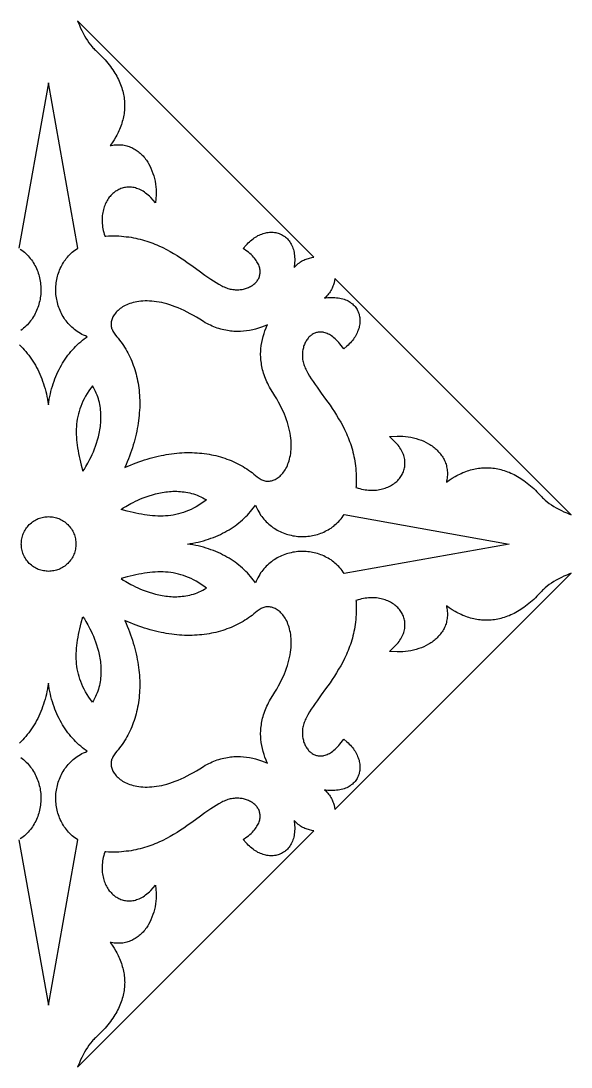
# Model space of a CAD drawing. Extents: x -195 to 195, y -225 to 225.
# Drawn here: x -3.2 to 60.3, y -60.3 to 60.3 of the extents above; entities that cross this region are included whole.
import ezdxf

# ---------------------------------------------------------------- set-up
doc = ezdxf.new("R2010")
doc.units = 0
doc.layers.add('LAYER_1', color=18, linetype='CONTINUOUS')

msp = doc.modelspace()

# ---------------------------------------------------------------- linework, layer by layer
at = {"layer": 'LAYER_1'}
for points in [[(27.57, 35.16), (27.67, 35.05), (27.76, 34.93), (27.85, 34.81), (27.93, 34.68), (28.01, 34.55), (28.08, 34.4), (28.14, 34.26), (28.2, 34.1), (28.25, 33.94), (28.29, 33.77), (28.33, 33.6), (28.36, 33.42), (28.38, 33.24), (28.4, 33.04), (28.41, 32.85), (28.41, 32.64), (28.4, 32.44), (28.39, 32.22), (28.36, 32), (28.34, 31.85), (28.46, 31.98), (28.58, 32.1), (28.7, 32.21), (28.82, 32.32), (28.95, 32.41), (29.07, 32.5), (29.2, 32.58), (29.33, 32.65), (29.46, 32.71), (29.59, 32.77), (29.72, 32.82), (29.85, 32.87), (29.98, 32.91), (30.11, 32.94), (30.37, 33), (30.6, 33.04), (3.37, 60.27), (3.44, 60.09), (3.58, 59.77), (3.72, 59.45), (3.87, 59.15), (4.02, 58.85), (4.18, 58.56), (4.34, 58.28), (4.51, 58.01), (4.68, 57.76), (4.86, 57.52), (5.04, 57.29), (5.14, 57.19), (5.23, 57.08), (5.33, 56.99), (5.44, 56.89), (5.64, 56.71), (5.83, 56.52), (6.02, 56.33), (6.2, 56.15), (6.38, 55.96), (6.55, 55.77), (6.71, 55.58), (6.87, 55.4), (7.02, 55.21), (7.16, 55.02), (7.3, 54.83), (7.43, 54.64), (7.56, 54.46), (7.67, 54.27), (7.79, 54.08), (7.89, 53.89), (7.99, 53.7), (8.09, 53.51), (8.17, 53.32), (8.26, 53.13), (8.33, 52.95), (8.4, 52.76), (8.47, 52.57), (8.52, 52.38), (8.58, 52.19), (8.62, 52), (8.66, 51.81), (8.7, 51.63), (8.73, 51.44), (8.75, 51.25), (8.77, 51.06), (8.79, 50.88), (8.79, 50.69), (8.79, 50.51), (8.79, 50.32), (8.78, 50.13), (8.77, 49.95), (8.75, 49.77), (8.73, 49.58), (8.7, 49.4), (8.66, 49.22), (8.62, 49.04), (8.58, 48.86), (8.53, 48.67), (8.48, 48.5), (8.42, 48.32), (8.36, 48.14), (8.29, 47.96), (8.22, 47.78), (8.14, 47.61), (8.06, 47.43), (7.97, 47.26), (7.88, 47.09), (7.79, 46.91), (7.59, 46.57), (7.37, 46.23), (7.14, 45.9), (7.24, 45.92), (7.42, 45.95), (7.59, 45.98), (7.76, 46), (7.93, 46.01), (8.09, 46.01), (8.26, 46.01), (8.42, 45.99), (8.58, 45.98), (8.73, 45.95), (8.89, 45.92), (9.04, 45.89), (9.18, 45.85), (9.33, 45.8), (9.47, 45.74), (9.61, 45.68), (9.74, 45.62), (9.87, 45.55), (10, 45.47), (10.13, 45.39), (10.25, 45.31), (10.37, 45.22), (10.49, 45.12), (10.6, 45.03), (10.71, 44.92), (10.82, 44.82), (10.92, 44.71), (11.02, 44.6), (11.11, 44.48), (11.21, 44.36), (11.3, 44.24), (11.38, 44.11), (11.47, 43.98), (11.55, 43.85), (11.69, 43.58), (11.83, 43.3), (11.95, 43.01), (12.06, 42.71), (12.16, 42.41), (12.24, 42.11), (12.3, 41.8), (12.36, 41.48), (12.4, 41.17), (12.42, 40.86), (12.43, 40.54), (12.42, 40.23), (12.37, 39.33), (11.81, 39.92), (11.66, 40.07), (11.51, 40.2), (11.37, 40.32), (11.22, 40.44), (11.07, 40.54), (10.92, 40.64), (10.77, 40.73), (10.62, 40.8), (10.47, 40.87), (10.33, 40.93), (10.18, 40.98), (10.03, 41.03), (9.89, 41.06), (9.74, 41.09), (9.6, 41.11), (9.46, 41.12), (9.32, 41.12), (9.18, 41.12), (9.04, 41.11), (8.9, 41.09), (8.77, 41.07), (8.63, 41.04), (8.5, 41), (8.37, 40.96), (8.25, 40.9), (8.12, 40.85), (8, 40.78), (7.88, 40.71), (7.76, 40.64), (7.65, 40.56), (7.54, 40.47), (7.43, 40.38), (7.33, 40.28), (7.22, 40.17), (7.13, 40.06), (7.03, 39.95), (6.94, 39.83), (6.86, 39.7), (6.78, 39.57), (6.7, 39.44), (6.63, 39.3), (6.56, 39.15), (6.5, 39), (6.44, 38.85), (6.39, 38.69), (6.35, 38.53), (6.31, 38.37), (6.27, 38.2), (6.24, 38.02), (6.22, 37.85), (6.2, 37.67), (6.2, 37.48), (6.19, 37.3), (6.2, 37.11), (6.21, 36.92), (6.23, 36.72), (6.25, 36.52), (6.29, 36.32), (6.33, 36.12), (6.38, 35.91), (6.43, 35.71), (6.5, 35.5), (6.51, 35.47), (6.63, 35.48), (6.94, 35.49), (7.24, 35.5), (7.55, 35.5), (7.84, 35.5), (8.14, 35.49), (8.43, 35.47), (8.71, 35.44), (8.99, 35.41), (9.27, 35.38), (9.54, 35.34), (9.81, 35.29), (10.07, 35.24), (10.33, 35.18), (10.59, 35.12), (10.84, 35.05), (11.09, 34.98), (11.34, 34.9), (11.58, 34.82), (11.82, 34.74), (12.06, 34.65), (12.29, 34.56), (12.52, 34.46), (12.74, 34.36), (13.19, 34.15), (13.62, 33.94), (14.03, 33.71), (14.44, 33.47), (14.84, 33.23), (15.23, 32.98), (15.61, 32.73), (15.98, 32.48), (16.7, 31.97), (17.39, 31.47), (18.06, 30.99), (18.39, 30.76), (18.72, 30.53), (19.04, 30.32), (19.35, 30.12), (19.67, 29.93), (19.99, 29.76), (20.13, 29.68), (20.27, 29.62), (20.41, 29.56), (20.55, 29.5), (20.7, 29.45), (20.84, 29.41), (20.98, 29.38), (21.12, 29.35), (21.26, 29.32), (21.41, 29.31), (21.55, 29.3), (21.69, 29.29), (21.82, 29.29), (21.96, 29.29), (22.1, 29.31), (22.23, 29.32), (22.36, 29.34), (22.49, 29.37), (22.62, 29.4), (22.74, 29.43), (22.86, 29.47), (22.98, 29.52), (23.09, 29.57), (23.21, 29.62), (23.31, 29.67), (23.42, 29.74), (23.52, 29.8), (23.61, 29.87), (23.7, 29.94), (23.79, 30.01), (23.87, 30.09), (23.95, 30.17), (24.02, 30.25), (24.08, 30.34), (24.14, 30.43), (24.2, 30.52), (24.25, 30.61), (24.29, 30.71), (24.33, 30.81), (24.36, 30.91), (24.38, 31.01), (24.4, 31.11), (24.41, 31.22), (24.42, 31.33), (24.42, 31.44), (24.41, 31.55), (24.39, 31.67), (24.37, 31.78), (24.34, 31.9), (24.3, 32.02), (24.25, 32.15), (24.19, 32.27), (24.13, 32.4), (24.05, 32.53), (23.97, 32.66), (23.87, 32.79), (23.76, 32.93), (23.65, 33.06), (23.52, 33.2), (23.38, 33.34), (23.23, 33.48), (23.07, 33.62), (22.89, 33.76), (22.48, 34.06), (22.79, 34.42), (22.91, 34.56), (23.05, 34.7), (23.18, 34.82), (23.32, 34.95), (23.46, 35.06), (23.6, 35.17), (23.74, 35.27), (23.88, 35.36), (24.03, 35.45), (24.17, 35.53), (24.32, 35.6), (24.47, 35.66), (24.62, 35.72), (24.77, 35.77), (24.91, 35.82), (25.06, 35.85), (25.21, 35.88), (25.36, 35.9), (25.5, 35.92), (25.65, 35.93), (25.8, 35.93), (25.94, 35.92), (26.08, 35.9), (26.22, 35.88), (26.36, 35.85), (26.5, 35.82), (26.63, 35.77), (26.76, 35.72), (26.89, 35.66), (27.01, 35.6), (27.13, 35.52), (27.25, 35.44), (27.36, 35.36), (27.47, 35.26)], [(60.27, 3.37), (33.04, 30.6), (33, 30.37), (32.94, 30.11), (32.91, 29.98), (32.87, 29.85), (32.82, 29.72), (32.77, 29.59), (32.71, 29.46), (32.65, 29.33), (32.58, 29.2), (32.5, 29.07), (32.41, 28.95), (32.32, 28.82), (32.21, 28.7), (32.1, 28.58), (31.98, 28.46), (31.85, 28.34), (32, 28.36), (32.22, 28.39), (32.44, 28.4), (32.64, 28.41), (32.85, 28.41), (33.04, 28.4), (33.24, 28.38), (33.42, 28.36), (33.6, 28.33), (33.77, 28.29), (33.94, 28.25), (34.1, 28.2), (34.26, 28.14), (34.4, 28.08), (34.55, 28.01), (34.68, 27.93), (34.81, 27.85), (34.93, 27.76), (35.05, 27.67), (35.16, 27.57), (35.26, 27.47), (35.36, 27.36), (35.44, 27.25), (35.52, 27.13), (35.6, 27.01), (35.66, 26.89), (35.72, 26.76), (35.77, 26.63), (35.82, 26.5), (35.85, 26.36), (35.88, 26.22), (35.9, 26.08), (35.92, 25.94), (35.93, 25.8), (35.93, 25.65), (35.92, 25.5), (35.9, 25.36), (35.88, 25.21), (35.85, 25.06), (35.82, 24.91), (35.77, 24.77), (35.72, 24.62), (35.66, 24.47), (35.6, 24.32), (35.53, 24.17), (35.45, 24.03), (35.36, 23.88), (35.27, 23.74), (35.17, 23.6), (35.06, 23.46), (34.95, 23.32), (34.82, 23.18), (34.7, 23.05), (34.56, 22.91), (34.42, 22.79), (34.06, 22.48), (33.76, 22.89), (33.62, 23.07), (33.48, 23.23), (33.34, 23.38), (33.2, 23.52), (33.06, 23.65), (32.93, 23.76), (32.79, 23.87), (32.66, 23.97), (32.53, 24.05), (32.4, 24.13), (32.27, 24.19), (32.15, 24.25), (32.02, 24.3), (31.9, 24.34), (31.78, 24.37), (31.67, 24.39), (31.55, 24.41), (31.44, 24.42), (31.33, 24.42), (31.22, 24.41), (31.11, 24.4), (31.01, 24.38), (30.91, 24.36), (30.81, 24.33), (30.71, 24.29), (30.61, 24.25), (30.52, 24.2), (30.43, 24.14), (30.34, 24.08), (30.25, 24.02), (30.17, 23.95), (30.09, 23.87), (30.01, 23.79), (29.94, 23.7), (29.87, 23.61), (29.8, 23.52), (29.74, 23.42), (29.67, 23.31), (29.62, 23.21), (29.57, 23.09), (29.52, 22.98), (29.47, 22.86), (29.43, 22.74), (29.4, 22.62), (29.37, 22.49), (29.34, 22.36), (29.32, 22.23), (29.31, 22.1), (29.29, 21.96), (29.29, 21.82), (29.29, 21.69), (29.3, 21.55), (29.31, 21.41), (29.32, 21.26), (29.35, 21.12), (29.38, 20.98), (29.41, 20.84), (29.45, 20.7), (29.5, 20.55), (29.56, 20.41), (29.62, 20.27), (29.68, 20.13), (29.76, 19.99), (29.93, 19.67), (30.12, 19.35), (30.32, 19.04), (30.53, 18.72), (30.76, 18.39), (30.99, 18.06), (31.47, 17.39), (31.97, 16.7), (32.48, 15.98), (32.73, 15.61), (32.98, 15.23), (33.23, 14.84), (33.47, 14.44), (33.71, 14.03), (33.94, 13.62), (34.15, 13.19), (34.36, 12.74), (34.46, 12.52), (34.56, 12.29), (34.65, 12.06), (34.74, 11.82), (34.82, 11.58), (34.9, 11.34), (34.98, 11.09), (35.05, 10.84), (35.12, 10.59), (35.18, 10.33), (35.24, 10.07), (35.29, 9.81), (35.34, 9.54), (35.38, 9.27), (35.41, 8.99), (35.44, 8.71), (35.47, 8.43), (35.49, 8.14), (35.5, 7.84), (35.5, 7.55), (35.5, 7.24), (35.49, 6.94), (35.48, 6.63), (35.47, 6.51), (35.5, 6.5), (35.71, 6.43), (35.91, 6.38), (36.12, 6.33), (36.32, 6.29), (36.52, 6.25), (36.72, 6.23), (36.92, 6.21), (37.11, 6.2), (37.3, 6.19), (37.48, 6.2), (37.67, 6.2), (37.85, 6.22), (38.02, 6.24), (38.2, 6.27), (38.37, 6.31), (38.53, 6.35), (38.69, 6.39), (38.85, 6.44), (39, 6.5), (39.15, 6.56), (39.3, 6.63), (39.44, 6.7), (39.57, 6.78), (39.7, 6.86), (39.83, 6.94), (39.95, 7.03), (40.06, 7.13), (40.17, 7.22), (40.28, 7.33), (40.38, 7.43), (40.47, 7.54), (40.56, 7.65), (40.64, 7.76), (40.71, 7.88), (40.78, 8), (40.85, 8.12), (40.9, 8.25), (40.96, 8.37), (41, 8.5), (41.04, 8.63), (41.07, 8.77), (41.09, 8.9), (41.11, 9.04), (41.12, 9.18), (41.12, 9.32), (41.12, 9.46), (41.11, 9.6), (41.09, 9.74), (41.06, 9.89), (41.03, 10.03), (40.98, 10.18), (40.93, 10.33), (40.87, 10.47), (40.8, 10.62), (40.73, 10.77), (40.64, 10.92), (40.54, 11.07), (40.44, 11.22), (40.32, 11.37), (40.2, 11.51), (40.07, 11.66), (39.92, 11.81), (39.33, 12.37), (40.23, 12.42), (40.54, 12.43), (40.86, 12.42), (41.17, 12.4), (41.48, 12.36), (41.8, 12.3), (42.11, 12.24), (42.41, 12.16), (42.71, 12.06), (43.01, 11.95), (43.3, 11.83), (43.58, 11.69), (43.85, 11.55), (43.98, 11.47), (44.11, 11.38), (44.24, 11.3), (44.36, 11.21), (44.48, 11.11), (44.6, 11.02), (44.71, 10.92), (44.82, 10.82), (44.92, 10.71), (45.03, 10.6), (45.12, 10.49), (45.22, 10.37), (45.31, 10.25), (45.39, 10.13), (45.47, 10), (45.55, 9.87), (45.62, 9.74), (45.68, 9.61), (45.74, 9.47), (45.8, 9.33), (45.85, 9.18), (45.89, 9.04), (45.92, 8.89), (45.95, 8.73), (45.98, 8.58), (45.99, 8.42), (46.01, 8.26), (46.01, 8.09), (46.01, 7.93), (46, 7.76), (45.98, 7.59), (45.95, 7.42), (45.92, 7.24), (45.9, 7.14), (46.23, 7.37), (46.57, 7.59), (46.91, 7.79), (47.09, 7.88), (47.26, 7.97), (47.43, 8.06), (47.61, 8.14), (47.78, 8.22), (47.96, 8.29), (48.14, 8.36), (48.32, 8.42), (48.5, 8.48), (48.67, 8.53), (48.86, 8.58), (49.04, 8.62), (49.22, 8.66), (49.4, 8.7), (49.58, 8.73), (49.77, 8.75), (49.95, 8.77), (50.13, 8.78), (50.32, 8.79), (50.51, 8.79), (50.69, 8.79), (50.88, 8.79), (51.06, 8.77), (51.25, 8.75), (51.44, 8.73), (51.63, 8.7), (51.81, 8.66), (52, 8.62), (52.19, 8.58), (52.38, 8.52), (52.57, 8.47), (52.76, 8.4), (52.95, 8.33), (53.13, 8.26), (53.32, 8.17), (53.51, 8.09), (53.7, 7.99), (53.89, 7.89), (54.08, 7.79), (54.27, 7.67), (54.46, 7.56), (54.64, 7.43), (54.83, 7.3), (55.02, 7.16), (55.21, 7.02), (55.4, 6.87), (55.58, 6.71), (55.77, 6.55), (55.96, 6.38), (56.15, 6.2), (56.33, 6.02), (56.52, 5.83), (56.71, 5.64), (56.89, 5.44), (56.99, 5.33), (57.08, 5.23), (57.19, 5.14), (57.29, 5.04), (57.52, 4.86), (57.76, 4.68), (58.01, 4.51), (58.28, 4.34), (58.56, 4.18), (58.85, 4.02), (59.15, 3.87), (59.45, 3.72), (59.77, 3.58), (60.09, 3.44)], [(19.67, 24.82), (19.48, 24.88), (19.28, 24.95), (19.08, 25.03), (18.89, 25.11), (18.69, 25.2), (18.49, 25.29), (18.29, 25.39), (18.09, 25.5), (17.88, 25.62), (17.46, 25.89), (17.09, 26.12), (16.72, 26.34), (16.36, 26.54), (16.01, 26.73), (15.66, 26.9), (15.31, 27.06), (14.97, 27.21), (14.64, 27.34), (14.31, 27.46), (13.99, 27.56), (13.68, 27.66), (13.37, 27.74), (13.07, 27.81), (12.77, 27.87), (12.48, 27.91), (12.2, 27.95), (11.93, 27.98), (11.66, 27.99), (11.4, 28), (11.15, 28), (10.9, 27.99), (10.67, 27.97), (10.44, 27.94), (10.21, 27.91), (10, 27.86), (9.79, 27.81), (9.59, 27.76), (9.4, 27.7), (9.22, 27.63), (9.04, 27.56), (8.87, 27.48), (8.71, 27.4), (8.56, 27.31), (8.42, 27.22), (8.29, 27.12), (8.16, 27.02), (8.04, 26.92), (7.93, 26.82), (7.83, 26.71), (7.74, 26.61), (7.65, 26.5), (7.58, 26.39), (7.51, 26.28), (7.45, 26.17), (7.39, 26.05), (7.35, 25.94), (7.31, 25.83), (7.28, 25.72), (7.26, 25.61), (7.24, 25.5), (7.24, 25.39), (7.23, 25.28), (7.24, 25.18), (7.25, 25.07), (7.27, 24.96), (7.3, 24.85), (7.34, 24.74), (7.38, 24.63), (7.43, 24.53), (7.5, 24.42), (7.57, 24.3), (7.65, 24.19), (7.75, 24.07), (7.9, 23.89), (8.06, 23.7), (8.22, 23.5), (8.37, 23.3), (8.51, 23.09), (8.65, 22.89), (8.79, 22.67), (8.92, 22.46), (9.05, 22.23), (9.17, 22.01), (9.28, 21.78), (9.4, 21.55), (9.5, 21.32), (9.61, 21.08), (9.7, 20.84), (9.79, 20.59), (9.88, 20.35), (9.96, 20.09), (10.04, 19.84), (10.11, 19.58), (10.18, 19.32), (10.24, 19.06), (10.29, 18.8), (10.34, 18.53), (10.38, 18.26), (10.42, 17.98), (10.46, 17.71), (10.48, 17.43), (10.5, 17.15), (10.52, 16.86), (10.53, 16.58), (10.54, 16.29), (10.53, 16), (10.53, 15.71), (10.51, 15.41), (10.49, 15.12), (10.47, 14.82), (10.44, 14.52), (10.4, 14.21), (10.36, 13.91), (10.31, 13.6), (10.25, 13.3), (10.19, 12.99), (10.13, 12.67), (10.05, 12.36), (9.97, 12.05), (9.88, 11.73), (9.79, 11.41), (9.69, 11.09), (9.59, 10.77), (9.47, 10.45), (9.35, 10.13), (9.23, 9.8), (9.1, 9.48), (8.96, 9.15), (8.81, 8.82), (8.81, 8.81), (8.82, 8.81), (9.15, 8.96), (9.48, 9.1), (9.8, 9.23), (10.13, 9.35), (10.45, 9.47), (10.77, 9.59), (11.09, 9.69), (11.41, 9.79), (11.73, 9.88), (12.05, 9.97), (12.36, 10.05), (12.67, 10.13), (12.99, 10.19), (13.3, 10.25), (13.6, 10.31), (13.91, 10.36), (14.21, 10.4), (14.52, 10.44), (14.82, 10.47), (15.12, 10.49), (15.41, 10.51), (15.71, 10.53), (16, 10.53), (16.29, 10.54), (16.58, 10.53), (16.86, 10.52), (17.15, 10.5), (17.43, 10.48), (17.71, 10.46), (17.98, 10.42), (18.26, 10.38), (18.53, 10.34), (18.8, 10.29), (19.06, 10.24), (19.32, 10.18), (19.58, 10.11), (19.84, 10.04), (20.09, 9.96), (20.35, 9.88), (20.59, 9.79), (20.84, 9.7), (21.08, 9.61), (21.32, 9.5), (21.55, 9.4), (21.78, 9.28), (22.01, 9.17), (22.23, 9.05), (22.46, 8.92), (22.67, 8.79), (22.89, 8.65), (23.09, 8.51), (23.3, 8.37), (23.5, 8.22), (23.7, 8.06), (23.89, 7.9), (24.07, 7.75), (24.19, 7.65), (24.3, 7.57), (24.42, 7.5), (24.53, 7.43), (24.63, 7.38), (24.74, 7.34), (24.85, 7.3), (24.96, 7.27), (25.07, 7.25), (25.18, 7.24), (25.28, 7.23), (25.39, 7.24), (25.5, 7.24), (25.61, 7.26), (25.72, 7.28), (25.83, 7.31), (25.94, 7.35), (26.05, 7.39), (26.17, 7.45), (26.28, 7.51), (26.39, 7.58), (26.5, 7.65), (26.61, 7.74), (26.71, 7.83), (26.82, 7.93), (26.92, 8.04), (27.02, 8.16), (27.12, 8.29), (27.22, 8.42), (27.31, 8.56), (27.4, 8.71), (27.48, 8.87), (27.56, 9.04), (27.63, 9.22), (27.7, 9.4), (27.76, 9.59), (27.81, 9.79), (27.86, 10), (27.91, 10.21), (27.94, 10.44), (27.97, 10.67), (27.99, 10.9), (28, 11.15), (28, 11.4), (27.99, 11.66), (27.98, 11.93), (27.95, 12.2), (27.91, 12.48), (27.87, 12.77), (27.81, 13.07), (27.74, 13.37), (27.66, 13.68), (27.56, 13.99), (27.46, 14.31), (27.34, 14.64), (27.21, 14.97), (27.06, 15.31), (26.9, 15.66), (26.73, 16.01), (26.54, 16.36), (26.34, 16.72), (26.12, 17.09), (25.89, 17.46), (25.62, 17.88), (25.5, 18.09), (25.39, 18.29), (25.29, 18.49), (25.2, 18.69), (25.11, 18.89), (25.03, 19.08), (24.95, 19.28), (24.88, 19.48), (24.82, 19.67), (24.76, 19.87), (24.71, 20.06), (24.66, 20.25), (24.62, 20.45), (24.59, 20.64), (24.56, 20.83), (24.53, 21.02), (24.51, 21.21), (24.5, 21.4), (24.49, 21.59), (24.48, 21.77), (24.48, 21.96), (24.49, 22.15), (24.51, 22.5), (24.55, 22.86), (24.61, 23.21), (24.68, 23.56), (24.77, 23.9), (24.87, 24.24), (24.98, 24.56), (25.1, 24.89), (25.23, 25.2), (25.26, 25.26), (25.2, 25.23), (24.89, 25.1), (24.56, 24.98), (24.24, 24.87), (23.9, 24.77), (23.56, 24.68), (23.21, 24.61), (22.86, 24.55), (22.5, 24.51), (22.15, 24.49), (21.96, 24.48), (21.77, 24.48), (21.59, 24.49), (21.4, 24.5), (21.21, 24.51), (21.02, 24.53), (20.83, 24.56), (20.64, 24.59), (20.45, 24.62), (20.25, 24.66), (20.06, 24.71), (19.87, 24.76)], [(3.99, 8.41), (4.15, 8.64), (4.33, 8.93), (4.55, 9.31), (4.67, 9.53), (4.8, 9.78), (4.93, 10.04), (5.06, 10.33), (5.19, 10.63), (5.32, 10.95), (5.44, 11.28), (5.56, 11.63), (5.67, 11.99), (5.78, 12.36), (5.87, 12.75), (5.91, 12.94), (5.94, 13.14), (5.97, 13.34), (6, 13.55), (6.03, 13.75), (6.04, 13.96), (6.06, 14.16), (6.07, 14.37), (6.07, 14.58), (6.07, 14.8), (6.06, 15.01), (6.05, 15.22), (6.03, 15.44), (6, 15.65), (5.97, 15.87), (5.93, 16.08), (5.88, 16.3), (5.83, 16.52), (5.77, 16.73), (5.7, 16.95), (5.62, 17.16), (5.53, 17.38), (5.44, 17.59), (5.33, 17.81), (5.22, 18.02), (5.1, 18.23), (4.87, 17.93), (4.67, 17.63), (4.47, 17.34), (4.3, 17.04), (4.14, 16.74), (3.99, 16.45), (3.86, 16.16), (3.74, 15.86), (3.63, 15.57), (3.54, 15.28), (3.46, 14.99), (3.39, 14.7), (3.33, 14.4), (3.28, 14.11), (3.25, 13.81), (3.23, 13.52), (3.21, 13.22), (3.21, 12.92), (3.21, 12.62), (3.23, 12.31), (3.25, 12.01), (3.29, 11.7), (3.33, 11.39), (3.37, 11.07), (3.43, 10.75), (3.49, 10.43), (3.56, 10.1), (3.64, 9.77), (3.72, 9.44), (3.8, 9.1)], [(5.1, 18.23), (5.1, 18.23)], [(8.41, 3.99), (8.64, 4.15), (8.93, 4.33), (9.31, 4.55), (9.53, 4.67), (9.78, 4.8), (10.04, 4.93), (10.33, 5.06), (10.63, 5.19), (10.95, 5.32), (11.28, 5.44), (11.63, 5.56), (11.99, 5.67), (12.36, 5.78), (12.75, 5.87), (12.94, 5.91), (13.14, 5.94), (13.34, 5.97), (13.55, 6), (13.75, 6.03), (13.96, 6.04), (14.16, 6.06), (14.37, 6.07), (14.58, 6.07), (14.8, 6.07), (15.01, 6.06), (15.22, 6.05), (15.44, 6.03), (15.65, 6), (15.87, 5.97), (16.08, 5.93), (16.3, 5.88), (16.52, 5.83), (16.73, 5.77), (16.95, 5.7), (17.16, 5.62), (17.38, 5.53), (17.59, 5.44), (17.81, 5.33), (18.02, 5.22), (18.23, 5.1), (17.93, 4.87), (17.63, 4.67), (17.34, 4.47), (17.04, 4.3), (16.74, 4.14), (16.45, 3.99), (16.16, 3.86), (15.86, 3.74), (15.57, 3.63), (15.28, 3.54), (14.99, 3.46), (14.7, 3.39), (14.4, 3.33), (14.11, 3.28), (13.81, 3.25), (13.52, 3.23), (13.22, 3.21), (12.92, 3.21), (12.62, 3.21), (12.31, 3.23), (12.01, 3.25), (11.7, 3.29), (11.39, 3.33), (11.07, 3.37), (10.75, 3.43), (10.43, 3.49), (10.1, 3.56), (9.77, 3.64), (9.44, 3.72), (9.1, 3.8)], [(18.23, 5.1), (18.23, 5.1)], [(53.13, 0), (34.1, -3.41), (33.99, -3.24), (33.87, -3.07), (33.75, -2.91), (33.62, -2.76), (33.48, -2.61), (33.34, -2.47), (33.2, -2.33), (33.05, -2.2), (32.9, -2.08), (32.75, -1.96), (32.59, -1.84), (32.43, -1.74), (32.26, -1.64), (32.09, -1.54), (31.92, -1.46), (31.75, -1.37), (31.57, -1.3), (31.4, -1.23), (31.21, -1.16), (31.03, -1.11), (30.85, -1.05), (30.66, -1.01), (30.47, -0.97), (30.29, -0.94), (30.1, -0.91), (29.91, -0.89), (29.72, -0.87), (29.52, -0.86), (29.33, -0.86), (29.14, -0.86), (28.95, -0.87), (28.76, -0.88), (28.57, -0.9), (28.38, -0.93), (28.19, -0.96), (28, -1), (27.81, -1.04), (27.63, -1.09), (27.44, -1.15), (27.26, -1.21), (27.08, -1.28), (26.9, -1.35), (26.72, -1.43), (26.55, -1.52), (26.38, -1.61), (26.21, -1.71), (26.04, -1.81), (25.88, -1.92), (25.72, -2.04), (25.57, -2.16), (25.42, -2.28), (25.27, -2.42), (25.13, -2.56), (24.99, -2.7), (24.86, -2.85), (24.73, -3.01), (24.6, -3.17), (24.48, -3.34), (24.37, -3.51), (24.26, -3.69), (24.15, -3.88), (24.06, -4.07), (23.97, -4.27), (23.88, -4.47), (23.79, -4.35), (23.63, -4.14), (23.47, -3.93), (23.3, -3.73), (23.13, -3.53), (22.95, -3.34), (22.76, -3.15), (22.57, -2.96), (22.37, -2.78), (22.17, -2.6), (21.96, -2.43), (21.75, -2.26), (21.53, -2.1), (21.3, -1.94), (21.07, -1.79), (20.83, -1.64), (20.59, -1.5), (20.35, -1.36), (20.09, -1.23), (19.84, -1.11), (19.57, -0.98), (19.3, -0.87), (19.03, -0.76), (18.75, -0.66), (18.47, -0.56), (18.18, -0.47), (17.89, -0.38), (17.59, -0.3), (17.29, -0.23), (16.99, -0.16), (16.67, -0.1), (16.36, -0.05), (16.04, 0), (16.36, 0.05), (16.67, 0.1), (16.99, 0.16), (17.29, 0.23), (17.59, 0.3), (17.89, 0.38), (18.18, 0.47), (18.47, 0.56), (18.75, 0.66), (19.03, 0.76), (19.3, 0.87), (19.57, 0.98), (19.84, 1.11), (20.09, 1.23), (20.35, 1.36), (20.59, 1.5), (20.83, 1.64), (21.07, 1.79), (21.3, 1.94), (21.53, 2.1), (21.75, 2.26), (21.96, 2.43), (22.17, 2.6), (22.37, 2.78), (22.57, 2.96), (22.76, 3.15), (22.95, 3.34), (23.13, 3.53), (23.3, 3.73), (23.47, 3.93), (23.63, 4.14), (23.79, 4.35), (23.88, 4.47), (23.97, 4.27), (24.06, 4.07), (24.15, 3.88), (24.26, 3.69), (24.37, 3.51), (24.48, 3.34), (24.6, 3.17), (24.73, 3.01), (24.86, 2.85), (24.99, 2.7), (25.13, 2.56), (25.27, 2.42), (25.42, 2.28), (25.57, 2.16), (25.72, 2.04), (25.88, 1.92), (26.04, 1.81), (26.21, 1.71), (26.38, 1.61), (26.55, 1.52), (26.72, 1.43), (26.9, 1.35), (27.08, 1.28), (27.26, 1.21), (27.44, 1.15), (27.63, 1.09), (27.81, 1.04), (28, 1), (28.19, 0.96), (28.38, 0.93), (28.57, 0.9), (28.76, 0.88), (28.95, 0.87), (29.14, 0.86), (29.33, 0.86), (29.52, 0.86), (29.72, 0.87), (29.91, 0.89), (30.1, 0.91), (30.29, 0.94), (30.47, 0.97), (30.66, 1.01), (30.85, 1.05), (31.03, 1.11), (31.21, 1.16), (31.4, 1.23), (31.57, 1.3), (31.75, 1.37), (31.92, 1.46), (32.09, 1.54), (32.26, 1.64), (32.43, 1.74), (32.59, 1.84), (32.75, 1.96), (32.9, 2.07), (33.05, 2.2), (33.2, 2.33), (33.34, 2.47), (33.48, 2.61), (33.62, 2.76), (33.75, 2.91), (33.87, 3.07), (33.99, 3.24), (34.1, 3.41)], [(-2.2, -2.23), (-2.31, -2.11), (-2.41, -1.99), (-2.51, -1.86), (-2.6, -1.73), (-2.68, -1.6), (-2.76, -1.46), (-2.83, -1.33), (-2.89, -1.18), (-2.94, -1.04), (-2.99, -0.9), (-3.03, -0.75), (-3.06, -0.6), (-3.09, -0.45), (-3.1, -0.3), (-3.11, -0.15), (-3.12, 0), (-3.11, 0.15), (-3.1, 0.3), (-3.09, 0.45), (-3.06, 0.6), (-3.03, 0.75), (-2.99, 0.9), (-2.94, 1.04), (-2.89, 1.18), (-2.83, 1.33), (-2.76, 1.46), (-2.68, 1.6), (-2.6, 1.73), (-2.51, 1.86), (-2.41, 1.99), (-2.31, 2.11), (-2.2, 2.23), (-2.08, 2.34), (-1.96, 2.44), (-1.83, 2.54), (-1.7, 2.63), (-1.57, 2.71), (-1.43, 2.79), (-1.3, 2.86), (-1.16, 2.92), (-1.01, 2.97), (-0.87, 3.02), (-0.72, 3.06), (-0.57, 3.09), (-0.42, 3.12), (-0.27, 3.13), (-0.12, 3.14), (0.03, 3.15), (0.18, 3.14), (0.33, 3.13), (0.48, 3.12), (0.63, 3.09), (0.78, 3.06), (0.93, 3.02), (1.07, 2.97), (1.21, 2.92), (1.35, 2.86), (1.49, 2.79), (1.63, 2.71), (1.76, 2.63), (1.89, 2.54), (2.02, 2.44), (2.14, 2.34), (2.26, 2.23), (2.37, 2.11), (2.47, 1.99), (2.57, 1.86), (2.66, 1.73), (2.74, 1.6), (2.82, 1.46), (2.89, 1.33), (2.95, 1.18), (3, 1.04), (3.05, 0.9), (3.09, 0.75), (3.12, 0.6), (3.14, 0.45), (3.16, 0.3), (3.17, 0.15), (3.18, 0), (3.17, -0.15), (3.16, -0.3), (3.14, -0.45), (3.12, -0.6), (3.09, -0.75), (3.05, -0.9), (3, -1.04), (2.95, -1.18), (2.89, -1.33), (2.82, -1.46), (2.74, -1.6), (2.66, -1.73), (2.57, -1.86), (2.47, -1.99), (2.37, -2.11), (2.26, -2.23), (2.14, -2.34), (2.02, -2.44), (1.89, -2.54), (1.76, -2.63), (1.63, -2.71), (1.49, -2.79), (1.35, -2.86), (1.21, -2.92), (1.07, -2.97), (0.93, -3.02), (0.78, -3.06), (0.63, -3.09), (0.48, -3.11), (0.33, -3.13), (0.18, -3.14), (0.03, -3.15), (-0.12, -3.14), (-0.27, -3.13), (-0.42, -3.11), (-0.57, -3.09), (-0.72, -3.06), (-0.87, -3.02), (-1.01, -2.97), (-1.16, -2.92), (-1.3, -2.86), (-1.43, -2.79), (-1.57, -2.71), (-1.7, -2.63), (-1.83, -2.54), (-1.96, -2.44), (-2.08, -2.34)], [(8.41, -3.99), (8.64, -4.15), (8.93, -4.33), (9.31, -4.55), (9.53, -4.67), (9.78, -4.8), (10.04, -4.93), (10.33, -5.06), (10.63, -5.19), (10.95, -5.32), (11.28, -5.45), (11.63, -5.56), (11.99, -5.68), (12.36, -5.78), (12.75, -5.87), (12.94, -5.91), (13.14, -5.94), (13.34, -5.97), (13.55, -6), (13.75, -6.03), (13.96, -6.05), (14.16, -6.06), (14.37, -6.07), (14.58, -6.07), (14.8, -6.07), (15.01, -6.06), (15.22, -6.05), (15.44, -6.03), (15.65, -6), (15.87, -5.97), (16.08, -5.93), (16.3, -5.88), (16.52, -5.83), (16.73, -5.77), (16.95, -5.7), (17.16, -5.62), (17.38, -5.53), (17.59, -5.44), (17.81, -5.33), (18.02, -5.22), (18.23, -5.1), (17.93, -4.87), (17.63, -4.67), (17.34, -4.47), (17.04, -4.3), (16.74, -4.14), (16.45, -3.99), (16.16, -3.86), (15.86, -3.74), (15.57, -3.63), (15.28, -3.54), (14.99, -3.46), (14.7, -3.39), (14.4, -3.33), (14.11, -3.28), (13.81, -3.25), (13.52, -3.23), (13.22, -3.21), (12.92, -3.21), (12.62, -3.21), (12.31, -3.23), (12.01, -3.25), (11.7, -3.29), (11.39, -3.33), (11.07, -3.37), (10.75, -3.43), (10.43, -3.49), (10.1, -3.56), (9.77, -3.64), (9.44, -3.72), (9.1, -3.8)], [(35.34, -9.54), (35.29, -9.81), (35.24, -10.07), (35.18, -10.33), (35.12, -10.59), (35.05, -10.84), (34.98, -11.09), (34.9, -11.34), (34.82, -11.58), (34.74, -11.82), (34.65, -12.06), (34.56, -12.29), (34.46, -12.52), (34.36, -12.74), (34.15, -13.19), (33.94, -13.62), (33.71, -14.03), (33.47, -14.44), (33.23, -14.84), (32.98, -15.23), (32.73, -15.61), (32.48, -15.98), (31.97, -16.7), (31.47, -17.39), (30.99, -18.06), (30.76, -18.39), (30.53, -18.72), (30.32, -19.04), (30.12, -19.35), (29.93, -19.67), (29.76, -19.99), (29.68, -20.13), (29.62, -20.27), (29.56, -20.41), (29.5, -20.55), (29.45, -20.7), (29.41, -20.84), (29.38, -20.98), (29.35, -21.12), (29.32, -21.26), (29.31, -21.41), (29.3, -21.55), (29.29, -21.69), (29.29, -21.82), (29.29, -21.96), (29.31, -22.1), (29.32, -22.23), (29.34, -22.36), (29.37, -22.49), (29.4, -22.62), (29.43, -22.74), (29.47, -22.86), (29.52, -22.98), (29.57, -23.09), (29.62, -23.21), (29.67, -23.31), (29.74, -23.42), (29.8, -23.52), (29.87, -23.61), (29.94, -23.7), (30.01, -23.79), (30.09, -23.87), (30.17, -23.95), (30.25, -24.02), (30.34, -24.08), (30.43, -24.14), (30.52, -24.2), (30.61, -24.25), (30.71, -24.29), (30.81, -24.33), (30.91, -24.36), (31.01, -24.38), (31.11, -24.4), (31.22, -24.41), (31.33, -24.42), (31.44, -24.42), (31.55, -24.41), (31.67, -24.39), (31.78, -24.37), (31.9, -24.34), (32.02, -24.3), (32.15, -24.25), (32.27, -24.19), (32.4, -24.13), (32.53, -24.05), (32.66, -23.97), (32.79, -23.87), (32.93, -23.76), (33.06, -23.65), (33.2, -23.52), (33.34, -23.38), (33.48, -23.23), (33.62, -23.07), (33.76, -22.89), (34.06, -22.48), (34.42, -22.79), (34.56, -22.91), (34.7, -23.05), (34.82, -23.18), (34.95, -23.32), (35.06, -23.46), (35.17, -23.6), (35.27, -23.74), (35.36, -23.88), (35.45, -24.03), (35.53, -24.17), (35.6, -24.32), (35.66, -24.47), (35.72, -24.62), (35.77, -24.77), (35.82, -24.91), (35.85, -25.06), (35.88, -25.21), (35.9, -25.36), (35.92, -25.5), (35.93, -25.65), (35.93, -25.8), (35.92, -25.94), (35.9, -26.08), (35.88, -26.22), (35.85, -26.36), (35.82, -26.5), (35.77, -26.63), (35.72, -26.76), (35.66, -26.89), (35.6, -27.01), (35.52, -27.13), (35.44, -27.25), (35.36, -27.36), (35.26, -27.47), (35.16, -27.57), (35.05, -27.67), (34.93, -27.76), (34.81, -27.85), (34.68, -27.93), (34.55, -28.01), (34.4, -28.08), (34.26, -28.14), (34.1, -28.2), (33.94, -28.25), (33.77, -28.29), (33.6, -28.33), (33.42, -28.36), (33.24, -28.38), (33.04, -28.4), (32.85, -28.41), (32.64, -28.41), (32.44, -28.4), (32.22, -28.39), (32, -28.36), (31.85, -28.34), (31.98, -28.46), (32.1, -28.58), (32.21, -28.7), (32.32, -28.82), (32.41, -28.95), (32.5, -29.07), (32.58, -29.2), (32.65, -29.33), (32.71, -29.46), (32.77, -29.59), (32.82, -29.72), (32.87, -29.85), (32.91, -29.98), (32.94, -30.11), (33, -30.37), (33.04, -30.6), (60.27, -3.37), (60.09, -3.44), (59.77, -3.58), (59.45, -3.72), (59.15, -3.87), (58.85, -4.02), (58.56, -4.18), (58.28, -4.34), (58.01, -4.51), (57.76, -4.68), (57.52, -4.86), (57.29, -5.04), (57.19, -5.14), (57.08, -5.23), (56.99, -5.33), (56.89, -5.44), (56.71, -5.64), (56.52, -5.83), (56.33, -6.02), (56.15, -6.2), (55.96, -6.38), (55.77, -6.55), (55.58, -6.71), (55.4, -6.87), (55.21, -7.02), (55.02, -7.16), (54.83, -7.3), (54.64, -7.43), (54.46, -7.56), (54.27, -7.67), (54.08, -7.79), (53.89, -7.89), (53.7, -7.99), (53.51, -8.09), (53.32, -8.17), (53.13, -8.26), (52.95, -8.33), (52.76, -8.4), (52.57, -8.47), (52.38, -8.52), (52.19, -8.58), (52, -8.62), (51.81, -8.66), (51.63, -8.7), (51.44, -8.73), (51.25, -8.75), (51.06, -8.77), (50.88, -8.79), (50.69, -8.79), (50.51, -8.79), (50.32, -8.79), (50.13, -8.78), (49.95, -8.77), (49.77, -8.75), (49.58, -8.73), (49.4, -8.7), (49.22, -8.66), (49.04, -8.62), (48.86, -8.58), (48.67, -8.53), (48.5, -8.48), (48.32, -8.42), (48.14, -8.36), (47.96, -8.29), (47.78, -8.22), (47.61, -8.14), (47.43, -8.06), (47.26, -7.97), (47.09, -7.88), (46.91, -7.79), (46.57, -7.59), (46.23, -7.37), (45.9, -7.14), (45.92, -7.24), (45.95, -7.42), (45.98, -7.59), (46, -7.76), (46.01, -7.93), (46.01, -8.09), (46.01, -8.26), (45.99, -8.42), (45.98, -8.58), (45.95, -8.73), (45.92, -8.89), (45.89, -9.04), (45.85, -9.18), (45.8, -9.33), (45.74, -9.47), (45.68, -9.61), (45.62, -9.74), (45.55, -9.87), (45.47, -10), (45.39, -10.13), (45.31, -10.25), (45.22, -10.37), (45.12, -10.49), (45.03, -10.6), (44.92, -10.71), (44.82, -10.82), (44.71, -10.92), (44.6, -11.02), (44.48, -11.11), (44.36, -11.21), (44.24, -11.3), (44.11, -11.38), (43.98, -11.47), (43.85, -11.55), (43.58, -11.69), (43.3, -11.83), (43.01, -11.95), (42.71, -12.06), (42.41, -12.16), (42.11, -12.24), (41.8, -12.3), (41.48, -12.36), (41.17, -12.4), (40.86, -12.42), (40.54, -12.43), (40.23, -12.42), (39.33, -12.37), (39.92, -11.81), (40.07, -11.66), (40.2, -11.51), (40.32, -11.37), (40.44, -11.22), (40.54, -11.07), (40.64, -10.92), (40.73, -10.77), (40.8, -10.62), (40.87, -10.47), (40.93, -10.33), (40.98, -10.18), (41.03, -10.03), (41.06, -9.89), (41.09, -9.74), (41.11, -9.6), (41.12, -9.46), (41.12, -9.32), (41.12, -9.18), (41.11, -9.04), (41.09, -8.9), (41.07, -8.77), (41.04, -8.63), (41, -8.5), (40.96, -8.37), (40.9, -8.25), (40.85, -8.12), (40.78, -8), (40.71, -7.88), (40.64, -7.76), (40.56, -7.65), (40.47, -7.54), (40.38, -7.43), (40.28, -7.33), (40.17, -7.23), (40.06, -7.13), (39.95, -7.03), (39.83, -6.94), (39.7, -6.86), (39.57, -6.78), (39.44, -6.7), (39.3, -6.63), (39.15, -6.56), (39, -6.5), (38.85, -6.44), (38.69, -6.39), (38.53, -6.35), (38.37, -6.31), (38.2, -6.27), (38.02, -6.24), (37.85, -6.22), (37.67, -6.2), (37.48, -6.2), (37.3, -6.19), (37.11, -6.2), (36.92, -6.21), (36.72, -6.23), (36.52, -6.25), (36.32, -6.29), (36.12, -6.33), (35.91, -6.38), (35.71, -6.43), (35.5, -6.5), (35.47, -6.51), (35.48, -6.63), (35.49, -6.94), (35.5, -7.24), (35.5, -7.55), (35.5, -7.84), (35.49, -8.14), (35.47, -8.43), (35.44, -8.71), (35.41, -8.99), (35.38, -9.27)], [(3.99, -8.41), (4.15, -8.64), (4.33, -8.93), (4.55, -9.31), (4.67, -9.53), (4.8, -9.78), (4.93, -10.04), (5.06, -10.33), (5.19, -10.63), (5.32, -10.95), (5.45, -11.28), (5.56, -11.63), (5.68, -11.99), (5.78, -12.36), (5.87, -12.75), (5.91, -12.94), (5.94, -13.14), (5.97, -13.34), (6, -13.55), (6.03, -13.75), (6.05, -13.96), (6.06, -14.16), (6.07, -14.37), (6.07, -14.58), (6.07, -14.8), (6.06, -15.01), (6.05, -15.22), (6.03, -15.44), (6, -15.65), (5.97, -15.87), (5.93, -16.08), (5.88, -16.3), (5.83, -16.52), (5.77, -16.73), (5.7, -16.95), (5.62, -17.16), (5.53, -17.38), (5.44, -17.59), (5.33, -17.81), (5.22, -18.02), (5.1, -18.23), (4.87, -17.93), (4.67, -17.63), (4.47, -17.34), (4.3, -17.04), (4.14, -16.74), (3.99, -16.45), (3.86, -16.16), (3.74, -15.86), (3.63, -15.57), (3.54, -15.28), (3.46, -14.99), (3.39, -14.7), (3.33, -14.4), (3.28, -14.11), (3.25, -13.81), (3.23, -13.52), (3.21, -13.22), (3.21, -12.92), (3.22, -12.62), (3.23, -12.31), (3.25, -12.01), (3.29, -11.7), (3.33, -11.39), (3.38, -11.07), (3.43, -10.75), (3.49, -10.43), (3.56, -10.1), (3.64, -9.77), (3.72, -9.44), (3.8, -9.1)], [(14.52, -10.44), (14.22, -10.4), (13.91, -10.36), (13.6, -10.31), (13.3, -10.25), (12.99, -10.19), (12.68, -10.13), (12.36, -10.05), (12.05, -9.97), (11.73, -9.89), (11.41, -9.79), (11.09, -9.69), (10.77, -9.59), (10.45, -9.47), (10.13, -9.36), (9.8, -9.23), (9.48, -9.1), (9.15, -8.96), (8.82, -8.81), (8.81, -8.81), (8.81, -8.82), (8.96, -9.15), (9.1, -9.48), (9.23, -9.8), (9.36, -10.13), (9.47, -10.45), (9.59, -10.77), (9.69, -11.09), (9.79, -11.41), (9.89, -11.73), (9.97, -12.05), (10.05, -12.36), (10.13, -12.67), (10.19, -12.99), (10.26, -13.3), (10.31, -13.6), (10.36, -13.91), (10.4, -14.22), (10.44, -14.52), (10.47, -14.82), (10.5, -15.12), (10.51, -15.41), (10.53, -15.71), (10.53, -16), (10.54, -16.29), (10.53, -16.58), (10.52, -16.87), (10.51, -17.15), (10.48, -17.43), (10.46, -17.71), (10.42, -17.98), (10.38, -18.26), (10.34, -18.53), (10.29, -18.8), (10.24, -19.06), (10.18, -19.32), (10.11, -19.58), (10.04, -19.84), (9.96, -20.09), (9.88, -20.35), (9.79, -20.59), (9.7, -20.84), (9.61, -21.08), (9.5, -21.32), (9.4, -21.55), (9.28, -21.78), (9.17, -22.01), (9.05, -22.23), (8.92, -22.46), (8.79, -22.67), (8.65, -22.89), (8.51, -23.09), (8.37, -23.3), (8.22, -23.5), (8.06, -23.7), (7.9, -23.89), (7.75, -24.07), (7.65, -24.19), (7.57, -24.3), (7.5, -24.42), (7.43, -24.53), (7.38, -24.63), (7.34, -24.74), (7.3, -24.85), (7.27, -24.96), (7.25, -25.07), (7.24, -25.18), (7.23, -25.28), (7.24, -25.39), (7.24, -25.5), (7.26, -25.61), (7.28, -25.72), (7.31, -25.83), (7.35, -25.94), (7.39, -26.05), (7.45, -26.17), (7.51, -26.28), (7.58, -26.39), (7.65, -26.5), (7.74, -26.61), (7.83, -26.71), (7.93, -26.82), (8.04, -26.92), (8.16, -27.02), (8.29, -27.12), (8.42, -27.22), (8.56, -27.31), (8.71, -27.39), (8.87, -27.48), (9.04, -27.56), (9.22, -27.63), (9.4, -27.7), (9.59, -27.76), (9.79, -27.81), (10, -27.86), (10.21, -27.91), (10.44, -27.94), (10.67, -27.97), (10.9, -27.99), (11.15, -28), (11.4, -28), (11.66, -27.99), (11.93, -27.98), (12.2, -27.95), (12.48, -27.91), (12.77, -27.87), (13.07, -27.81), (13.37, -27.74), (13.68, -27.66), (13.99, -27.56), (14.31, -27.46), (14.64, -27.34), (14.97, -27.21), (15.31, -27.06), (15.66, -26.9), (16.01, -26.73), (16.36, -26.54), (16.73, -26.34), (17.09, -26.12), (17.46, -25.89), (17.88, -25.62), (18.09, -25.5), (18.29, -25.39), (18.49, -25.29), (18.69, -25.2), (18.89, -25.11), (19.08, -25.03), (19.28, -24.95), (19.48, -24.88), (19.67, -24.82), (19.87, -24.76), (20.06, -24.71), (20.25, -24.66), (20.45, -24.62), (20.64, -24.59), (20.83, -24.56), (21.02, -24.53), (21.21, -24.51), (21.4, -24.5), (21.59, -24.49), (21.77, -24.48), (21.96, -24.48), (22.15, -24.49), (22.5, -24.51), (22.86, -24.55), (23.21, -24.61), (23.56, -24.68), (23.9, -24.77), (24.24, -24.87), (24.56, -24.98), (24.89, -25.1), (25.2, -25.23), (25.26, -25.26), (25.23, -25.2), (25.1, -24.89), (24.98, -24.56), (24.87, -24.24), (24.77, -23.9), (24.68, -23.56), (24.61, -23.21), (24.55, -22.86), (24.51, -22.5), (24.49, -22.15), (24.48, -21.96), (24.48, -21.77), (24.49, -21.59), (24.5, -21.4), (24.51, -21.21), (24.53, -21.02), (24.56, -20.83), (24.59, -20.64), (24.62, -20.45), (24.66, -20.25), (24.71, -20.06), (24.76, -19.87), (24.82, -19.67), (24.88, -19.48), (24.95, -19.28), (25.03, -19.08), (25.11, -18.89), (25.2, -18.69), (25.29, -18.49), (25.39, -18.29), (25.5, -18.09), (25.62, -17.88), (25.89, -17.46), (26.12, -17.09), (26.34, -16.73), (26.54, -16.36), (26.73, -16.01), (26.9, -15.66), (27.06, -15.31), (27.21, -14.97), (27.34, -14.64), (27.46, -14.31), (27.56, -13.99), (27.66, -13.68), (27.74, -13.37), (27.81, -13.07), (27.87, -12.77), (27.91, -12.48), (27.95, -12.2), (27.98, -11.93), (27.99, -11.66), (28, -11.4), (28, -11.15), (27.99, -10.9), (27.97, -10.67), (27.94, -10.44), (27.91, -10.21), (27.86, -10), (27.81, -9.79), (27.76, -9.59), (27.7, -9.4), (27.63, -9.22), (27.56, -9.04), (27.48, -8.87), (27.4, -8.71), (27.31, -8.56), (27.22, -8.42), (27.12, -8.29), (27.02, -8.16), (26.92, -8.04), (26.82, -7.93), (26.71, -7.83), (26.61, -7.74), (26.5, -7.65), (26.39, -7.58), (26.28, -7.51), (26.17, -7.45), (26.05, -7.39), (25.94, -7.35), (25.83, -7.31), (25.72, -7.28), (25.61, -7.26), (25.5, -7.24), (25.39, -7.24), (25.28, -7.23), (25.18, -7.24), (25.07, -7.25), (24.96, -7.27), (24.85, -7.3), (24.74, -7.34), (24.63, -7.38), (24.53, -7.43), (24.42, -7.5), (24.3, -7.57), (24.19, -7.65), (24.07, -7.75), (23.89, -7.9), (23.7, -8.06), (23.5, -8.22), (23.3, -8.37), (23.09, -8.51), (22.89, -8.65), (22.67, -8.79), (22.46, -8.92), (22.23, -9.05), (22.01, -9.17), (21.78, -9.28), (21.55, -9.4), (21.32, -9.5), (21.08, -9.61), (20.84, -9.7), (20.59, -9.79), (20.35, -9.88), (20.1, -9.96), (19.84, -10.04), (19.58, -10.11), (19.32, -10.18), (19.06, -10.24), (18.8, -10.29), (18.53, -10.34), (18.26, -10.38), (17.98, -10.42), (17.71, -10.46), (17.43, -10.48), (17.15, -10.5), (16.87, -10.52), (16.58, -10.53), (16.29, -10.54), (16, -10.53), (15.71, -10.53), (15.41, -10.51), (15.12, -10.5), (14.82, -10.47)], [(28.58, -32.1), (28.46, -31.98), (28.34, -31.85), (28.36, -32), (28.39, -32.22), (28.4, -32.44), (28.41, -32.64), (28.41, -32.85), (28.4, -33.04), (28.38, -33.24), (28.36, -33.42), (28.33, -33.6), (28.29, -33.77), (28.25, -33.94), (28.2, -34.1), (28.14, -34.26), (28.08, -34.4), (28.01, -34.55), (27.93, -34.68), (27.85, -34.81), (27.76, -34.93), (27.67, -35.05), (27.57, -35.16), (27.47, -35.26), (27.36, -35.36), (27.25, -35.44), (27.13, -35.52), (27.01, -35.6), (26.89, -35.66), (26.76, -35.72), (26.63, -35.77), (26.5, -35.82), (26.36, -35.85), (26.22, -35.88), (26.08, -35.9), (25.94, -35.92), (25.8, -35.93), (25.65, -35.93), (25.51, -35.92), (25.36, -35.9), (25.21, -35.88), (25.06, -35.85), (24.91, -35.82), (24.77, -35.77), (24.62, -35.72), (24.47, -35.66), (24.32, -35.6), (24.17, -35.53), (24.03, -35.45), (23.88, -35.36), (23.74, -35.27), (23.6, -35.17), (23.46, -35.06), (23.32, -34.95), (23.18, -34.82), (23.05, -34.7), (22.91, -34.56), (22.79, -34.42), (22.48, -34.06), (22.89, -33.76), (23.07, -33.62), (23.23, -33.48), (23.38, -33.34), (23.52, -33.2), (23.65, -33.06), (23.76, -32.93), (23.87, -32.79), (23.97, -32.66), (24.05, -32.53), (24.13, -32.4), (24.19, -32.27), (24.25, -32.15), (24.3, -32.02), (24.34, -31.9), (24.37, -31.78), (24.39, -31.67), (24.41, -31.55), (24.42, -31.44), (24.42, -31.33), (24.41, -31.22), (24.4, -31.11), (24.38, -31.01), (24.36, -30.91), (24.33, -30.81), (24.29, -30.71), (24.25, -30.61), (24.2, -30.52), (24.14, -30.43), (24.08, -30.34), (24.02, -30.25), (23.95, -30.17), (23.87, -30.09), (23.79, -30.01), (23.7, -29.94), (23.61, -29.87), (23.52, -29.8), (23.42, -29.74), (23.31, -29.67), (23.21, -29.62), (23.09, -29.57), (22.98, -29.52), (22.86, -29.47), (22.74, -29.43), (22.62, -29.4), (22.49, -29.37), (22.36, -29.34), (22.23, -29.32), (22.1, -29.31), (21.96, -29.29), (21.82, -29.29), (21.69, -29.29), (21.55, -29.3), (21.41, -29.31), (21.26, -29.32), (21.12, -29.35), (20.98, -29.38), (20.84, -29.41), (20.7, -29.45), (20.55, -29.5), (20.41, -29.56), (20.27, -29.62), (20.13, -29.68), (19.99, -29.76), (19.67, -29.93), (19.35, -30.12), (19.04, -30.32), (18.72, -30.53), (18.39, -30.76), (18.06, -30.99), (17.39, -31.47), (16.7, -31.97), (15.98, -32.48), (15.61, -32.73), (15.23, -32.98), (14.84, -33.23), (14.44, -33.47), (14.03, -33.71), (13.62, -33.94), (13.19, -34.15), (12.74, -34.36), (12.52, -34.46), (12.29, -34.56), (12.06, -34.65), (11.82, -34.74), (11.58, -34.82), (11.34, -34.9), (11.09, -34.98), (10.84, -35.05), (10.59, -35.12), (10.33, -35.18), (10.07, -35.24), (9.81, -35.29), (9.54, -35.34), (9.27, -35.38), (8.99, -35.41), (8.71, -35.44), (8.43, -35.47), (8.14, -35.49), (7.84, -35.5), (7.55, -35.5), (7.24, -35.5), (6.94, -35.49), (6.63, -35.48), (6.51, -35.47), (6.5, -35.5), (6.44, -35.71), (6.38, -35.91), (6.33, -36.12), (6.29, -36.32), (6.25, -36.52), (6.23, -36.72), (6.21, -36.92), (6.2, -37.11), (6.19, -37.3), (6.2, -37.48), (6.21, -37.67), (6.22, -37.85), (6.24, -38.02), (6.27, -38.2), (6.31, -38.37), (6.35, -38.53), (6.39, -38.69), (6.44, -38.85), (6.5, -39), (6.56, -39.15), (6.63, -39.3), (6.7, -39.44), (6.78, -39.57), (6.86, -39.7), (6.94, -39.83), (7.03, -39.95), (7.13, -40.06), (7.23, -40.17), (7.33, -40.28), (7.43, -40.38), (7.54, -40.47), (7.65, -40.56), (7.76, -40.64), (7.88, -40.71), (8, -40.78), (8.12, -40.85), (8.25, -40.9), (8.37, -40.95), (8.5, -41), (8.64, -41.04), (8.77, -41.07), (8.9, -41.09), (9.04, -41.11), (9.18, -41.12), (9.32, -41.12), (9.46, -41.12), (9.6, -41.11), (9.74, -41.09), (9.89, -41.06), (10.03, -41.03), (10.18, -40.98), (10.33, -40.93), (10.47, -40.87), (10.62, -40.8), (10.77, -40.73), (10.92, -40.64), (11.07, -40.54), (11.22, -40.44), (11.37, -40.32), (11.52, -40.2), (11.66, -40.07), (11.81, -39.92), (12.37, -39.33), (12.43, -40.23), (12.43, -40.54), (12.42, -40.85), (12.4, -41.17), (12.36, -41.48), (12.3, -41.8), (12.24, -42.11), (12.16, -42.41), (12.06, -42.71), (11.95, -43.01), (11.83, -43.3), (11.69, -43.58), (11.55, -43.85), (11.47, -43.98), (11.38, -44.11), (11.3, -44.23), (11.21, -44.36), (11.11, -44.48), (11.02, -44.6), (10.92, -44.71), (10.82, -44.82), (10.71, -44.92), (10.6, -45.03), (10.49, -45.12), (10.37, -45.22), (10.25, -45.31), (10.13, -45.39), (10, -45.47), (9.87, -45.55), (9.74, -45.62), (9.61, -45.68), (9.47, -45.74), (9.33, -45.8), (9.18, -45.85), (9.04, -45.89), (8.89, -45.92), (8.73, -45.95), (8.58, -45.98), (8.42, -45.99), (8.26, -46.01), (8.09, -46.01), (7.93, -46.01), (7.76, -46), (7.59, -45.98), (7.42, -45.95), (7.24, -45.92), (7.14, -45.9), (7.37, -46.23), (7.59, -46.57), (7.79, -46.91), (7.88, -47.09), (7.97, -47.26), (8.06, -47.43), (8.14, -47.61), (8.22, -47.78), (8.29, -47.96), (8.36, -48.14), (8.42, -48.32), (8.48, -48.5), (8.53, -48.67), (8.58, -48.86), (8.62, -49.04), (8.66, -49.22), (8.7, -49.4), (8.73, -49.58), (8.75, -49.77), (8.77, -49.95), (8.78, -50.13), (8.79, -50.32), (8.8, -50.51), (8.79, -50.69), (8.79, -50.88), (8.77, -51.06), (8.75, -51.25), (8.73, -51.44), (8.7, -51.63), (8.66, -51.81), (8.62, -52), (8.58, -52.19), (8.52, -52.38), (8.47, -52.57), (8.4, -52.76), (8.33, -52.95), (8.26, -53.13), (8.17, -53.32), (8.09, -53.51), (7.99, -53.7), (7.89, -53.89), (7.79, -54.08), (7.67, -54.27), (7.56, -54.46), (7.43, -54.64), (7.3, -54.83), (7.16, -55.02), (7.02, -55.21), (6.87, -55.4), (6.71, -55.58), (6.55, -55.77), (6.38, -55.96), (6.2, -56.15), (6.02, -56.33), (5.83, -56.52), (5.64, -56.71), (5.44, -56.89), (5.33, -56.99), (5.24, -57.08), (5.14, -57.19), (5.04, -57.29), (4.86, -57.52), (4.68, -57.76), (4.51, -58.01), (4.34, -58.28), (4.18, -58.56), (4.02, -58.85), (3.87, -59.15), (3.72, -59.45), (3.58, -59.77), (3.44, -60.09), (3.37, -60.27), (30.6, -33.04), (30.37, -33), (30.11, -32.94), (29.98, -32.91), (29.85, -32.87), (29.72, -32.82), (29.59, -32.77), (29.46, -32.71), (29.33, -32.65), (29.2, -32.58), (29.07, -32.5), (28.95, -32.41), (28.82, -32.32), (28.7, -32.21)]]:
    msp.add_lwpolyline(points, close=True, dxfattribs=at)
for points in [[(-3.34, 22.95), (-3.15, 22.76), (-2.96, 22.57), (-2.78, 22.37), (-2.6, 22.17), (-2.43, 21.96), (-2.26, 21.75), (-2.1, 21.53), (-1.94, 21.3), (-1.79, 21.07), (-1.64, 20.83), (-1.5, 20.59), (-1.36, 20.35), (-1.23, 20.09), (-1.11, 19.84), (-0.98, 19.57), (-0.87, 19.3), (-0.76, 19.03), (-0.66, 18.75), (-0.56, 18.47), (-0.47, 18.18), (-0.38, 17.89), (-0.3, 17.59), (-0.23, 17.29), (-0.16, 16.99), (-0.1, 16.67), (-0.05, 16.36), (0, 16.04), (0.05, 16.36), (0.1, 16.67), (0.16, 16.99), (0.23, 17.29), (0.3, 17.59), (0.38, 17.89), (0.47, 18.18), (0.56, 18.47), (0.66, 18.75), (0.76, 19.03), (0.87, 19.3), (0.98, 19.57), (1.11, 19.84), (1.23, 20.09), (1.36, 20.35), (1.5, 20.59), (1.64, 20.83), (1.79, 21.07), (1.94, 21.3), (2.1, 21.53), (2.26, 21.75), (2.43, 21.96), (2.6, 22.17), (2.78, 22.37), (2.96, 22.57), (3.15, 22.76), (3.34, 22.95), (3.53, 23.13), (3.73, 23.3), (3.93, 23.47), (4.14, 23.63), (4.35, 23.79), (4.47, 23.88), (4.27, 23.97), (4.07, 24.06), (3.88, 24.15), (3.69, 24.26), (3.51, 24.37), (3.34, 24.48), (3.17, 24.6), (3.01, 24.73), (2.85, 24.86), (2.7, 24.99), (2.56, 25.13), (2.42, 25.27), (2.28, 25.42), (2.16, 25.57), (2.04, 25.72), (1.92, 25.88), (1.81, 26.04), (1.71, 26.21), (1.61, 26.38), (1.52, 26.55), (1.43, 26.72), (1.35, 26.9), (1.28, 27.08), (1.21, 27.26), (1.15, 27.44), (1.09, 27.63), (1.04, 27.81), (1, 28), (0.96, 28.19), (0.93, 28.38), (0.9, 28.57), (0.88, 28.76), (0.87, 28.95), (0.86, 29.14), (0.86, 29.33), (0.86, 29.52), (0.87, 29.72), (0.89, 29.91), (0.91, 30.1), (0.94, 30.29), (0.97, 30.47), (1.01, 30.66), (1.05, 30.85), (1.11, 31.03), (1.16, 31.21), (1.23, 31.4), (1.3, 31.57), (1.37, 31.75), (1.46, 31.92), (1.54, 32.09), (1.64, 32.26), (1.74, 32.43), (1.84, 32.59), (1.96, 32.75), (2.07, 32.9), (2.2, 33.05), (2.33, 33.2), (2.47, 33.34), (2.61, 33.48), (2.76, 33.62), (2.91, 33.75), (3.07, 33.87), (3.24, 33.99), (3.41, 34.1), (0, 53.13), (-3.41, 34.1)], [(-3.24, 33.99), (-3.07, 33.87), (-2.91, 33.75), (-2.76, 33.62), (-2.61, 33.48), (-2.47, 33.34), (-2.33, 33.2), (-2.2, 33.05), (-2.08, 32.9), (-1.96, 32.75), (-1.84, 32.59), (-1.74, 32.43), (-1.64, 32.26), (-1.54, 32.09), (-1.46, 31.92), (-1.37, 31.75), (-1.3, 31.57), (-1.23, 31.4), (-1.16, 31.21), (-1.11, 31.03), (-1.05, 30.85), (-1.01, 30.66), (-0.97, 30.47), (-0.94, 30.29), (-0.91, 30.1), (-0.89, 29.91), (-0.87, 29.72), (-0.86, 29.52), (-0.86, 29.33), (-0.86, 29.14), (-0.87, 28.95), (-0.88, 28.76), (-0.9, 28.57), (-0.93, 28.38), (-0.96, 28.19), (-1, 28), (-1.04, 27.81), (-1.09, 27.63), (-1.15, 27.44), (-1.21, 27.26), (-1.28, 27.08), (-1.35, 26.9), (-1.43, 26.72), (-1.52, 26.55), (-1.61, 26.38), (-1.71, 26.21), (-1.81, 26.04), (-1.92, 25.88), (-2.04, 25.72), (-2.16, 25.57), (-2.28, 25.42), (-2.42, 25.27), (-2.56, 25.13), (-2.7, 24.99), (-2.85, 24.86), (-3.01, 24.73), (-3.17, 24.6)], [(5.1, 18.23), (5.1, 18.23)], [(18.23, 5.1), (18.23, 5.1)], [(-3.41, -34.1), (0, -53.13), (3.41, -34.1), (3.24, -33.99), (3.07, -33.87), (2.91, -33.75), (2.76, -33.62), (2.61, -33.48), (2.47, -33.34), (2.33, -33.2), (2.2, -33.05), (2.08, -32.9), (1.96, -32.75), (1.84, -32.59), (1.74, -32.43), (1.64, -32.26), (1.54, -32.09), (1.46, -31.92), (1.37, -31.75), (1.3, -31.57), (1.23, -31.4), (1.16, -31.21), (1.11, -31.03), (1.06, -30.85), (1.01, -30.66), (0.97, -30.47), (0.94, -30.29), (0.91, -30.1), (0.89, -29.91), (0.87, -29.72), (0.86, -29.52), (0.86, -29.33), (0.86, -29.14), (0.87, -28.95), (0.88, -28.76), (0.9, -28.57), (0.93, -28.38), (0.96, -28.19), (1, -28), (1.04, -27.81), (1.09, -27.63), (1.15, -27.44), (1.21, -27.26), (1.28, -27.08), (1.35, -26.9), (1.43, -26.72), (1.52, -26.55), (1.61, -26.38), (1.71, -26.21), (1.81, -26.04), (1.92, -25.88), (2.04, -25.72), (2.16, -25.57), (2.29, -25.42), (2.42, -25.27), (2.56, -25.13), (2.7, -24.99), (2.85, -24.85), (3.01, -24.73), (3.17, -24.6), (3.34, -24.48), (3.51, -24.37), (3.69, -24.26), (3.88, -24.15), (4.07, -24.06), (4.27, -23.97), (4.47, -23.88), (4.35, -23.79), (4.14, -23.63), (3.93, -23.47), (3.73, -23.3), (3.53, -23.13), (3.34, -22.95), (3.15, -22.76), (2.96, -22.57), (2.78, -22.37), (2.6, -22.17), (2.43, -21.96), (2.26, -21.75), (2.1, -21.53), (1.94, -21.3), (1.79, -21.07), (1.64, -20.83), (1.5, -20.59), (1.36, -20.34), (1.23, -20.09), (1.11, -19.84), (0.98, -19.57), (0.87, -19.3), (0.76, -19.03), (0.66, -18.75), (0.56, -18.47), (0.47, -18.18), (0.38, -17.89), (0.3, -17.59), (0.23, -17.29), (0.16, -16.99), (0.1, -16.67), (0.05, -16.36), (0, -16.04), (-0.05, -16.36), (-0.1, -16.67), (-0.16, -16.99), (-0.23, -17.29), (-0.3, -17.59), (-0.38, -17.89), (-0.47, -18.18), (-0.56, -18.47), (-0.66, -18.75), (-0.76, -19.03), (-0.87, -19.3), (-0.98, -19.57), (-1.11, -19.84), (-1.23, -20.09), (-1.36, -20.34), (-1.5, -20.59), (-1.64, -20.83), (-1.79, -21.07), (-1.94, -21.3), (-2.1, -21.53), (-2.26, -21.75), (-2.43, -21.96), (-2.6, -22.17), (-2.78, -22.37), (-2.96, -22.57), (-3.15, -22.76), (-3.34, -22.95)], [(-3.17, -24.6), (-3.01, -24.73), (-2.85, -24.85), (-2.7, -24.99), (-2.56, -25.13), (-2.42, -25.27), (-2.28, -25.42), (-2.16, -25.57), (-2.04, -25.72), (-1.92, -25.88), (-1.81, -26.04), (-1.71, -26.21), (-1.61, -26.38), (-1.52, -26.55), (-1.43, -26.72), (-1.35, -26.9), (-1.28, -27.08), (-1.21, -27.26), (-1.15, -27.44), (-1.09, -27.63), (-1.04, -27.81), (-1, -28), (-0.96, -28.19), (-0.93, -28.38), (-0.9, -28.57), (-0.88, -28.76), (-0.87, -28.95), (-0.86, -29.14), (-0.86, -29.33), (-0.86, -29.52), (-0.87, -29.72), (-0.89, -29.91), (-0.91, -30.1), (-0.94, -30.29), (-0.97, -30.47), (-1.01, -30.66), (-1.05, -30.85), (-1.11, -31.03), (-1.16, -31.21), (-1.23, -31.4), (-1.3, -31.57), (-1.37, -31.75), (-1.46, -31.92), (-1.54, -32.09), (-1.64, -32.26), (-1.74, -32.43), (-1.84, -32.59), (-1.96, -32.75), (-2.07, -32.9), (-2.2, -33.05), (-2.33, -33.2), (-2.47, -33.34), (-2.61, -33.48), (-2.76, -33.62), (-2.91, -33.75), (-3.07, -33.87), (-3.24, -33.99)]]:
    msp.add_lwpolyline(points, dxfattribs=at)

doc.saveas('drawing.dxf')
